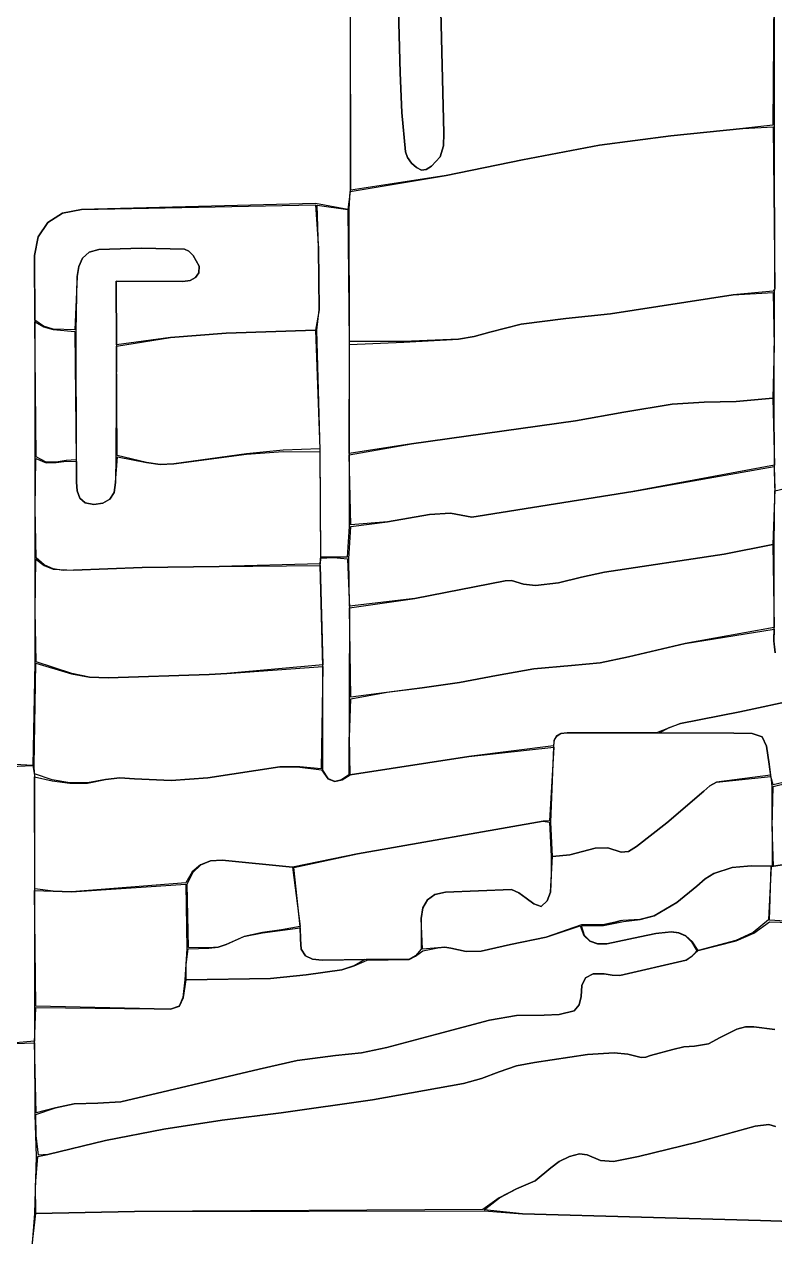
# Model space of a CAD drawing. Extents: x 0 to 265, y 0 to 264.
# Drawn here: x 94.2 to 155.3, y 73 to 171.7 of the extents above; entities that cross this region are included whole.
import ezdxf

# ---------------------------------------------------------------- set-up
doc = ezdxf.new("R2010")
doc.units = 0

msp = doc.modelspace()

# ---------------------------------------------------------------- linework, layer by layer
at = {"layer": 'Layer 1'}
for p, q in [((120.728396, 193.647513), (120.718497, 158.120689)), ((120.752418, 158.227166), (120.728396, 193.647513)), ((155.300532, 189.092984), (155.154385, 163.508337)), ((155.27802, 163.384072), (155.300532, 189.092984)), ((128.332678, 162.856093), (127.724601, 188.510365)), ((127.724601, 188.510365), (128.332678, 162.856093)), ((124.39825, 182.063472), (124.772661, 167.793431)), ((124.772661, 167.793431), (124.39825, 182.063472)), ((124.772661, 167.793431), (124.920205, 164.55891)), ((124.920205, 164.55891), (124.772661, 167.793431)), ((124.920205, 164.55891), (125.219266, 161.339553)), ((125.219266, 161.339553), (124.920205, 164.55891)), ((152.694509, 163.248373), (146.841968, 162.641746)), ((146.841968, 162.641746), (152.694509, 163.248373)), ((155.154385, 163.508337), (152.694509, 163.248373)), ((152.694509, 163.248373), (155.164574, 163.38513)), ((155.164574, 163.38513), (155.302001, 150.215238)), ((155.310867, 150.284032), (155.27802, 163.384072)), ((128.311076, 161.850724), (128.332678, 162.856093)), ((128.332678, 162.856093), (128.311076, 161.850724)), ((141.011774, 161.896277), (134.759465, 160.69335)), ((134.759465, 160.69335), (141.011774, 161.896277)), ((146.841968, 162.641746), (141.011774, 161.896277)), ((141.011774, 161.896277), (146.841968, 162.641746)), ((125.219266, 161.339553), (125.378671, 160.887806)), ((125.378671, 160.887806), (125.219266, 161.339553)), ((127.330025, 160.17563), (128.048967, 160.943987)), ((128.048967, 160.943987), (127.330025, 160.17563)), ((128.048967, 160.943987), (128.311076, 161.850724)), ((128.311076, 161.850724), (128.048967, 160.943987)), ((125.378671, 160.887806), (125.698633, 160.438498)), ((125.698633, 160.438498), (125.378671, 160.887806)), ((125.698633, 160.438498), (126.106302, 160.071669)), ((126.106302, 160.071669), (125.698633, 160.438498)), ((126.106302, 160.071669), (126.528826, 159.867358)), ((126.528826, 159.867358), (126.106302, 160.071669)), ((126.898951, 159.921478), (127.330025, 160.17563)), ((127.330025, 160.17563), (126.898951, 159.921478)), ((134.759465, 160.69335), (128.518972, 159.408924)), ((128.518972, 159.408924), (134.759465, 160.69335)), ((120.718497, 158.120689), (128.518972, 159.408924)), ((128.518972, 159.408924), (120.752418, 158.227166)), ((126.528826, 159.867358), (126.898951, 159.921478)), ((126.898951, 159.921478), (126.528826, 159.867358)), ((120.718497, 158.120689), (120.531703, 156.653064)), ((120.635419, 156.677489), (120.718497, 158.120689)), ((120.718497, 158.120689), (120.718497, 158.120689)), ((117.892187, 157.145217), (98.814952, 156.658328)), ((98.814952, 156.658328), (117.890161, 157.027314)), ((117.890161, 157.027314), (118.135986, 153.484503)), ((120.531703, 156.653064), (117.892187, 157.145217)), ((118.135986, 153.484503), (118.013562, 157.007878)), ((118.013562, 157.007878), (120.531703, 156.653064)), ((97.287293, 156.367468), (96.08768, 155.608816)), ((96.08768, 155.608816), (97.287293, 156.367468)), ((98.814952, 156.658328), (97.287293, 156.367468)), ((97.287293, 156.367468), (98.814952, 156.658328)), ((120.531703, 156.653064), (120.643259, 145.785758)), ((120.644567, 145.909821), (120.635419, 156.677489)), ((96.08768, 155.608816), (95.296631, 154.43757)), ((95.296631, 154.43757), (96.08768, 155.608816)), ((95.296631, 154.43757), (94.994663, 152.908933)), ((94.994663, 152.908933), (95.296631, 154.43757)), ((99.447813, 153.188665), (98.914208, 152.699437)), ((98.914208, 152.699437), (99.447813, 153.188665)), ((100.242721, 153.400868), (99.447813, 153.188665)), ((99.447813, 153.188665), (100.242721, 153.400868)), ((103.725001, 153.499254), (100.242721, 153.400868)), ((100.242721, 153.400868), (103.725001, 153.499254)), ((107.205676, 153.41654), (103.725001, 153.499254)), ((103.725001, 153.499254), (107.205676, 153.41654)), ((107.562935, 153.266301), (107.205676, 153.41654)), ((107.205676, 153.41654), (107.562935, 153.266301)), ((107.927627, 152.917993), (107.562935, 153.266301)), ((107.562935, 153.266301), (107.927627, 152.917993)), ((118.135986, 153.484503), (118.182552, 148.493826)), ((118.182552, 148.493826), (118.135986, 153.484503)), ((94.994663, 152.908933), (95.013259, 147.516149)), ((95.030853, 147.639179), (94.994663, 152.908933)), ((98.914208, 152.699437), (98.605045, 152.00962)), ((98.605045, 152.00962), (98.914208, 152.699437)), ((108.397244, 152.032357), (107.927627, 152.917993)), ((107.927627, 152.917993), (108.397244, 152.032357)), ((108.377573, 151.504713), (108.397244, 152.032357)), ((108.397244, 152.032357), (108.377573, 151.504713)), ((98.483464, 151.195652), (98.268482, 146.844615)), ((98.403285, 146.722626), (98.483464, 151.195652)), ((98.605045, 152.00962), (98.483464, 151.195652)), ((98.483464, 151.195652), (98.605045, 152.00962)), ((107.67203, 150.879685), (108.120675, 151.116946)), ((108.120675, 151.116946), (107.67203, 150.879685)), ((108.120675, 151.116946), (108.377573, 151.504713)), ((108.377573, 151.504713), (108.120675, 151.116946)), ((101.665307, 145.644875), (101.642408, 150.809944)), ((101.642408, 150.809944), (107.077123, 150.803557)), ((107.077123, 150.803557), (101.642408, 150.809944)), ((101.642408, 150.809944), (101.665307, 145.644875)), ((107.077123, 150.803557), (107.67203, 150.879685)), ((107.67203, 150.879685), (107.077123, 150.803557)), ((155.302001, 150.215238), (155.159003, 150.006441)), ((155.277084, 149.887263), (155.302017, 150.215238)), ((151.917797, 149.695947), (141.93058, 148.17231)), ((141.93058, 148.17231), (151.917797, 149.695947)), ((155.159003, 150.006441), (151.917797, 149.695947)), ((151.917797, 149.695947), (155.168757, 149.883556)), ((155.168757, 149.883556), (155.245414, 145.536605)), ((155.261839, 141.278424), (155.277084, 149.887263)), ((118.182552, 148.493826), (117.900843, 146.842063)), ((118.009048, 146.842459), (118.182552, 148.493826)), ((141.93058, 148.17231), (138.27931, 147.76839)), ((138.27931, 147.76839), (141.93058, 148.17231)), ((95.013259, 147.516149), (95.013913, 136.404309)), ((95.125243, 136.507516), (95.013267, 147.516149)), ((95.013267, 147.516149), (95.734762, 147.105916)), ((95.741869, 147.159734), (95.030853, 147.639179)), ((95.030853, 147.639179), (95.030853, 147.639179)), ((95.734762, 147.105916), (96.520592, 146.872112)), ((96.5203, 146.902807), (95.741869, 147.159734)), ((134.635387, 147.325714), (132.082397, 146.673213)), ((132.082397, 146.673213), (134.635387, 147.325714)), ((138.27931, 147.76839), (134.635387, 147.325714)), ((134.635387, 147.325714), (138.27931, 147.76839)), ((98.268482, 146.844615), (96.5203, 146.902807)), ((96.520592, 146.872112), (98.288402, 146.722085)), ((98.288402, 146.722085), (98.387346, 136.262272)), ((98.40645, 136.143069), (98.403285, 146.722626)), ((106.062651, 146.23854), (101.665307, 145.644875)), ((101.688198, 145.522975), (106.062651, 146.23854)), ((110.601823, 146.572127), (106.062651, 146.23854)), ((106.062651, 146.23854), (110.601823, 146.572127)), ((117.900843, 146.842063), (110.601823, 146.572127)), ((110.601823, 146.572127), (117.900843, 146.842063)), ((117.900843, 146.842063), (118.250773, 137.173156)), ((117.900843, 146.842063), (117.900843, 146.842063)), ((118.256296, 137.049601), (118.009048, 146.842459)), ((129.529245, 146.108921), (125.093961, 145.895164)), ((125.094068, 145.864163), (129.529245, 146.108921)), ((130.812014, 146.327225), (129.529245, 146.108921)), ((129.529245, 146.108921), (130.812014, 146.327225)), ((132.082397, 146.673213), (130.812014, 146.327225)), ((130.812014, 146.327225), (132.082397, 146.673213)), ((101.665307, 145.644875), (101.626518, 136.649739)), ((101.665307, 145.644875), (101.665307, 145.644875)), ((101.729192, 136.629505), (101.688198, 145.522975)), ((120.643259, 145.785758), (120.641442, 136.667326)), ((120.64334, 136.791527), (120.645423, 145.661807)), ((125.093961, 145.895164), (120.644567, 145.909821)), ((120.645423, 145.661807), (125.094068, 145.864163)), ((155.245414, 145.536605), (155.148474, 141.280879)), ((155.148474, 141.280879), (152.160821, 141.029836)), ((152.160821, 141.029836), (155.148474, 141.280879)), ((155.148474, 141.280879), (155.272982, 135.849765)), ((155.272982, 135.849773), (155.261839, 141.278424)), ((155.261839, 141.278424), (155.261839, 141.278424)), ((146.95433, 140.811245), (143.011205, 140.148722)), ((143.011205, 140.148722), (146.95433, 140.811245)), ((149.549788, 140.973554), (146.95433, 140.811245)), ((146.95433, 140.811245), (149.549788, 140.973554)), ((152.160821, 141.029836), (149.549788, 140.973554)), ((149.549788, 140.973554), (152.160821, 141.029836)), ((139.071665, 139.451729), (125.695698, 137.579971)), ((125.695698, 137.579971), (139.071665, 139.451729)), ((143.011205, 140.148722), (139.071665, 139.451729)), ((139.071665, 139.451729), (143.011205, 140.148722)), ((120.641442, 136.667326), (125.695698, 137.579971)), ((125.695698, 137.579971), (120.64334, 136.791527)), ((95.013913, 136.404309), (95.014591, 128.201477)), ((95.038724, 132.31269), (95.107794, 136.38447)), ((95.107794, 136.38447), (95.93983, 136.039004)), ((95.946892, 136.092777), (95.125243, 136.507516)), ((98.387346, 136.262272), (97.586094, 136.210275)), ((98.387346, 136.262272), (98.387346, 136.262272)), ((101.626518, 136.649739), (101.599315, 134.422706)), ((101.599315, 134.422706), (101.748046, 136.506903)), ((104.106044, 136.066632), (101.729192, 136.629505)), ((101.748046, 136.506903), (104.1084, 136.051307)), ((112.270513, 136.773387), (106.341413, 135.933893)), ((106.341413, 135.933893), (112.270117, 136.7424)), ((112.270117, 136.7424), (115.248173, 136.949077)), ((115.249508, 137.053661), (112.270513, 136.773387)), ((115.248173, 136.949077), (118.247607, 136.925255)), ((118.250773, 137.173156), (115.249508, 137.053661)), ((118.247607, 136.925255), (118.3071, 128.253476)), ((118.322328, 128.344992), (118.256296, 137.049601)), ((120.641442, 136.667326), (120.635944, 130.850464)), ((120.761057, 130.969812), (120.641442, 136.667326)), ((120.64334, 136.791527), (120.64334, 136.791527)), ((95.93983, 136.039004), (96.7701, 136.043456)), ((96.769893, 136.073737), (95.946892, 136.092777)), ((97.586094, 136.210275), (96.769893, 136.073737)), ((96.7701, 136.043456), (97.593881, 136.158064)), ((97.593881, 136.158064), (98.40645, 136.143069)), ((98.40645, 136.143069), (98.425998, 134.442416)), ((98.425998, 134.442416), (98.40645, 136.143069)), ((105.24414, 135.89912), (104.106044, 136.066632)), ((104.1084, 136.051307), (105.244435, 135.897205)), ((106.341413, 135.933893), (105.24414, 135.89912)), ((105.244435, 135.897205), (106.341413, 135.933893)), ((155.272982, 135.849765), (143.744565, 133.699649)), ((143.744565, 133.699649), (155.258932, 135.725831)), ((155.258932, 135.725831), (155.298982, 133.868065)), ((155.30205, 133.991418), (155.272982, 135.849773)), ((155.272982, 135.849765), (155.272982, 135.849765)), ((98.425998, 134.442416), (98.473162, 133.735908)), ((98.473162, 133.735908), (98.425998, 134.442416)), ((101.49479, 133.611891), (101.599315, 134.422706)), ((101.599315, 134.422706), (101.49479, 133.611891)), ((98.473162, 133.735908), (98.68999, 133.154594)), ((98.68999, 133.154594), (98.473162, 133.735908)), ((101.130762, 133.058611), (101.49479, 133.611891)), ((101.49479, 133.611891), (101.130762, 133.058611)), ((131.148661, 131.690076), (143.744565, 133.699649)), ((143.744565, 133.699649), (131.148661, 131.690076)), ((155.298982, 133.868065), (155.147779, 129.373093)), ((155.252731, 129.370114), (155.300629, 133.752246)), ((155.300629, 133.752246), (157.046386, 134.14321)), ((95.117766, 128.299646), (95.038724, 132.31269)), ((98.68999, 133.154594), (99.124395, 132.763728)), ((99.124395, 132.763728), (98.68999, 133.154594)), ((99.124395, 132.763728), (99.824288, 132.628559)), ((99.824288, 132.628559), (99.124395, 132.763728)), ((99.824288, 132.628559), (100.557254, 132.738841)), ((100.557254, 132.738841), (99.824288, 132.628559)), ((100.557254, 132.738841), (101.130762, 133.058611)), ((101.130762, 133.058611), (100.557254, 132.738841)), ((123.762235, 131.218198), (127.17323, 131.823057)), ((127.17323, 131.823057), (123.762235, 131.218198)), ((127.17323, 131.823057), (128.89069, 131.925606)), ((128.89069, 131.925606), (127.17323, 131.823057)), ((128.89069, 131.925606), (130.633811, 131.615751)), ((130.633811, 131.615751), (128.89069, 131.925606)), ((130.633811, 131.615751), (131.148661, 131.690076)), ((131.148661, 131.690076), (130.633811, 131.615751)), ((120.635944, 130.850464), (120.479736, 128.336304)), ((120.610227, 128.21572), (120.757852, 130.84981)), ((120.757852, 130.84981), (123.762235, 131.218198)), ((123.762235, 131.218198), (120.761057, 130.969812)), ((155.147779, 129.373093), (151.174787, 128.602809)), ((151.174787, 128.602809), (155.147779, 129.373093)), ((155.147779, 129.373093), (155.263987, 122.614099)), ((155.264003, 122.614083), (155.252731, 129.370114)), ((120.479736, 128.336304), (118.322328, 128.344992)), ((118.322328, 128.344992), (118.322328, 128.344992)), ((151.174787, 128.602809), (141.442642, 127.123379)), ((141.442642, 127.123379), (151.174787, 128.602809)), ((95.014591, 128.201477), (95.014446, 119.735467)), ((95.038843, 123.978295), (95.100745, 128.176576)), ((95.100745, 128.176576), (95.787155, 127.660946)), ((95.794336, 127.712866), (95.117766, 128.299646)), ((95.787155, 127.660946), (96.525003, 127.377469)), ((96.527131, 127.392853), (95.794336, 127.712866)), ((96.525003, 127.377469), (98.166211, 127.298982)), ((97.317355, 127.27607), (96.527131, 127.392853)), ((98.166211, 127.298982), (103.76747, 127.502845)), ((103.76747, 127.502845), (98.166211, 127.298982)), ((103.76747, 127.502845), (110.050137, 127.587885)), ((110.050137, 127.587885), (103.76747, 127.502845)), ((118.269207, 127.793589), (110.050137, 127.587885)), ((110.050137, 127.587885), (118.270999, 127.669614)), ((118.3071, 128.253476), (118.269207, 127.793589)), ((118.269207, 127.793589), (118.269207, 127.793589)), ((118.270999, 127.66963), (118.3071, 128.253476)), ((118.491197, 119.458514), (118.270999, 127.66963)), ((118.270999, 127.669614), (118.479077, 119.581116)), ((118.3071, 128.253476), (119.358172, 128.312254)), ((119.358172, 128.312254), (120.495691, 128.211958)), ((120.495691, 128.211958), (120.645213, 124.2306)), ((120.647264, 124.354656), (120.610227, 128.21572)), ((98.166211, 127.298982), (97.317355, 127.27607)), ((133.33156, 126.40976), (125.986168, 124.97038)), ((125.986168, 124.97038), (133.33156, 126.40976)), ((133.85228, 126.443705), (133.33156, 126.40976)), ((133.33156, 126.40976), (133.85228, 126.443705)), ((134.835342, 126.146337), (133.85228, 126.443705)), ((133.85228, 126.443705), (134.835342, 126.146337)), ((139.566973, 126.733304), (137.696328, 126.25786)), ((137.696328, 126.25786), (139.566973, 126.733304)), ((141.442642, 127.123379), (139.566973, 126.733304)), ((139.566973, 126.733304), (141.442642, 127.123379)), ((135.80125, 126.045257), (134.835342, 126.146337)), ((134.835342, 126.146337), (135.80125, 126.045257)), ((137.696328, 126.25786), (135.80125, 126.045257)), ((135.80125, 126.045257), (137.696328, 126.25786)), ((120.645213, 124.230584), (125.986168, 124.97038)), ((125.986168, 124.97038), (120.647264, 124.354656)), ((95.12492, 119.838561), (95.038843, 123.978295)), ((120.645213, 124.2306), (120.638447, 116.823988)), ((120.760823, 116.947333), (120.645213, 124.230584)), ((120.647264, 124.354656), (120.647264, 124.354656)), ((155.263987, 122.614099), (148.006267, 121.328666)), ((148.006267, 121.328666), (155.247337, 122.48972)), ((155.247337, 122.48972), (155.237026, 121.509008)), ((155.239109, 121.524553), (155.264003, 122.614083)), ((155.247337, 122.48972), (155.247337, 122.48972)), ((155.263987, 122.614099), (155.263987, 122.614099)), ((155.237026, 121.509008), (155.329374, 120.553827)), ((155.329374, 120.553827), (155.239109, 121.524553)), ((143.377797, 120.236304), (148.006267, 121.328666)), ((148.006267, 121.328666), (143.377797, 120.236304)), ((95.014446, 119.735467), (94.852222, 111.391462)), ((94.968099, 111.398648), (95.108577, 119.715378)), ((95.108577, 119.715378), (98.022326, 118.855463)), ((98.024369, 118.870861), (95.12492, 119.838561)), ((118.479077, 119.581116), (110.659272, 118.874199)), ((110.659272, 118.874199), (118.491197, 119.458514)), ((118.491197, 119.458514), (118.3601, 111.117399)), ((118.479077, 119.581116), (118.479077, 119.581116)), ((118.492214, 111.019133), (118.491197, 119.458514)), ((135.663654, 119.25023), (138.747073, 119.524805)), ((138.747073, 119.524805), (135.663654, 119.25023)), ((138.747073, 119.524805), (141.065734, 119.756879)), ((141.065734, 119.756879), (138.747073, 119.524805)), ((141.065734, 119.756879), (143.377797, 120.236304)), ((143.377797, 120.236304), (141.065734, 119.756879)), ((98.022326, 118.855463), (99.486819, 118.567412)), ((99.487074, 118.569336), (98.024369, 118.870861)), ((99.486819, 118.567412), (101.008654, 118.514823)), ((101.008654, 118.514823), (99.487074, 118.569336)), ((101.008654, 118.514823), (109.216968, 118.799027)), ((109.216968, 118.799027), (101.008654, 118.514823)), ((109.216968, 118.799027), (110.659272, 118.874199)), ((110.659272, 118.874199), (109.216968, 118.799027)), ((129.625881, 118.141715), (132.636947, 118.720026)), ((132.636947, 118.720026), (129.625881, 118.141715)), ((132.636947, 118.720026), (135.663654, 119.25023)), ((135.663654, 119.25023), (132.636947, 118.720026)), ((126.589384, 117.722818), (120.760823, 116.947333)), ((123.71635, 117.355161), (126.589384, 117.722818)), ((126.589384, 117.722818), (129.625881, 118.141715)), ((129.625881, 118.141715), (126.589384, 117.722818)), ((120.638447, 116.823988), (120.598713, 110.621871)), ((120.647346, 113.675276), (120.757868, 116.823197)), ((120.757868, 116.823197), (123.71635, 117.355161)), ((157.257564, 116.785247), (152.448763, 115.754017)), ((152.448763, 115.754017), (157.257564, 116.785247)), ((152.448763, 115.754017), (147.621214, 114.795529)), ((147.621214, 114.795529), (152.448763, 115.754017)), ((147.621214, 114.795529), (145.659918, 114.052245)), ((146.708645, 114.469857), (147.621214, 114.795529)), ((120.718287, 110.613797), (120.647346, 113.675276)), ((137.533763, 113.801106), (137.340628, 113.467727)), ((137.343966, 113.420535), (137.534752, 113.787123)), ((137.881639, 113.989848), (137.533763, 113.801106)), ((137.534752, 113.787123), (137.881762, 113.9881)), ((138.400648, 114.043509), (137.881639, 113.989848)), ((137.881762, 113.9881), (138.400648, 114.043509)), ((145.659918, 114.052245), (138.400648, 114.043509)), ((138.400648, 114.043509), (145.783521, 114.039859)), ((145.783521, 114.039859), (151.955359, 114.02652)), ((145.907092, 114.049193), (146.708645, 114.469857)), ((151.955359, 114.02652), (145.907092, 114.049193)), ((151.955359, 114.02652), (153.460698, 113.98752)), ((153.460698, 113.98752), (151.955359, 114.02652)), ((153.460698, 113.98752), (154.263005, 113.711961)), ((154.263005, 113.711961), (153.460698, 113.98752)), ((154.263005, 113.711961), (154.632997, 112.962515)), ((154.632997, 112.962515), (154.263005, 113.711961)), ((137.285843, 112.980155), (130.37765, 112.106582)), ((130.37765, 112.106582), (137.293756, 112.868291)), ((137.293756, 112.868291), (136.950125, 106.889885)), ((137.066816, 106.769673), (137.293756, 112.868291)), ((137.340628, 113.467727), (137.285843, 112.980155)), ((137.293756, 112.868291), (137.343966, 113.420535)), ((137.293756, 112.868291), (137.293756, 112.868291)), ((154.632997, 112.962515), (154.841387, 111.501855)), ((154.841387, 111.501855), (154.632997, 112.962515)), ((120.718287, 110.613797), (130.37765, 112.106582)), ((130.37765, 112.106582), (120.718287, 110.613797)), ((155.162717, 109.679892), (164.876679, 112.071426)), ((164.876679, 112.071426), (155.172633, 109.803689)), ((92.414834, 111.282473), (94.852214, 111.391462)), ((94.852222, 111.391462), (92.416045, 111.526111)), ((94.852214, 111.391462), (94.99774, 110.575056)), ((94.852214, 111.391462), (94.852214, 111.391462)), ((95.008406, 110.698982), (94.968099, 111.398648)), ((94.968099, 111.398648), (94.968099, 111.398648)), ((94.99774, 110.575056), (95.001002, 101.216336)), ((96.431513, 110.232079), (95.008406, 110.698982)), ((114.988637, 111.269893), (109.102831, 110.375823)), ((109.102831, 110.375823), (114.988637, 111.269893)), ((116.620193, 111.274855), (114.988637, 111.269893)), ((114.988637, 111.269893), (116.622547, 111.262828)), ((118.3601, 111.117399), (116.620193, 111.274855)), ((116.622547, 111.262828), (118.37893, 111.021184)), ((118.37893, 111.021184), (118.894107, 110.299624)), ((118.94003, 110.298885), (118.492214, 111.019133)), ((120.598713, 110.621871), (120.007669, 110.221295)), ((120.056344, 110.217921), (120.718287, 110.613797)), ((120.598713, 110.621871), (120.598713, 110.621871)), ((154.960953, 110.594014), (150.545418, 110.0227)), ((154.841387, 111.501855), (154.960953, 110.594014)), ((154.983642, 110.49675), (154.841387, 111.501855)), ((95.009577, 101.340618), (95.004805, 110.475159)), ((95.004805, 110.475159), (96.429994, 110.137654)), ((96.429994, 110.137654), (97.861739, 109.946687)), ((97.862189, 109.974665), (96.431513, 110.232079)), ((97.861739, 109.946687), (99.310382, 109.960166)), ((99.310439, 109.963663), (97.862189, 109.974665)), ((99.310382, 109.960166), (100.786268, 110.235994)), ((100.786268, 110.235994), (99.310439, 109.963663)), ((101.952171, 110.390194), (100.786268, 110.235994)), ((100.786268, 110.235994), (101.952171, 110.390194)), ((103.146554, 110.309827), (101.952171, 110.390194)), ((101.952171, 110.390194), (103.146554, 110.309827)), ((106.14179, 110.154678), (103.146554, 110.309827)), ((103.146554, 110.309827), (106.14179, 110.154678)), ((109.102831, 110.375823), (106.14179, 110.154678)), ((106.14179, 110.154678), (109.102831, 110.375823)), ((118.894107, 110.299624), (119.450765, 110.072533)), ((119.449978, 110.073286), (118.94003, 110.298885)), ((120.007669, 110.221295), (119.449978, 110.073286)), ((119.450765, 110.072533), (120.056344, 110.217921)), ((149.521757, 109.306869), (150.014233, 109.742614)), ((150.014233, 109.742614), (149.521757, 109.306869)), ((150.014233, 109.742614), (150.545418, 110.0227)), ((150.545418, 110.0227), (150.014233, 109.742614)), ((150.545418, 110.0227), (154.983642, 110.496734)), ((155.172633, 109.803689), (154.983642, 110.49675)), ((154.983642, 110.496734), (155.052194, 109.680473)), ((155.052194, 109.680473), (155.078598, 103.17718)), ((155.088929, 106.382752), (155.162717, 109.679892)), ((146.512917, 106.723955), (149.521757, 109.306869)), ((149.521757, 109.306869), (146.512917, 106.723955)), ((136.446183, 106.867115), (121.311572, 104.201519)), ((121.311572, 104.201519), (136.446183, 106.867115)), ((136.950125, 106.889885), (136.446183, 106.867115)), ((136.446183, 106.867115), (136.957973, 106.768946)), ((136.957973, 106.768946), (137.086728, 103.979601)), ((137.196524, 103.98015), (137.066816, 106.769673)), ((144.041656, 104.779131), (146.512917, 106.723955)), ((146.512917, 106.723955), (144.041656, 104.779131)), ((155.186085, 103.180555), (155.088929, 106.382752)), ((138.608274, 104.115381), (140.661376, 104.649321)), ((140.661376, 104.649321), (138.608274, 104.115381)), ((140.661376, 104.649321), (141.705624, 104.679969)), ((141.705624, 104.679969), (140.661376, 104.649321)), ((141.705624, 104.679969), (142.786227, 104.31758)), ((142.786227, 104.31758), (141.705624, 104.679969)), ((143.374222, 104.397887), (144.041656, 104.779131)), ((144.041656, 104.779131), (143.374222, 104.397887)), ((110.27895, 103.687807), (109.336429, 103.624887)), ((109.338127, 103.623195), (110.27895, 103.687807)), ((116.01925, 103.119093), (110.27895, 103.687807)), ((110.27895, 103.687807), (116.019258, 103.119093)), ((121.311572, 104.201519), (116.01925, 103.119093)), ((116.113519, 103.075006), (121.311572, 104.201519)), ((137.027139, 101.082333), (137.196524, 103.98015)), ((137.086728, 103.979601), (137.098809, 102.525692)), ((137.086728, 103.979601), (137.086728, 103.979601)), ((137.196524, 103.98015), (138.608274, 104.115381)), ((138.608274, 104.115381), (137.196524, 103.98015)), ((142.786227, 104.31758), (143.374222, 104.397887)), ((143.374222, 104.397887), (142.786227, 104.31758)), ((107.851468, 102.716138), (107.335133, 101.842331)), ((107.443807, 101.734069), (107.897315, 102.670465)), ((108.522918, 103.30566), (107.851468, 102.716138)), ((107.897315, 102.670465), (108.536502, 103.292128)), ((109.336429, 103.624887), (108.522918, 103.30566)), ((108.536502, 103.292128), (109.338127, 103.623195)), ((116.019258, 103.119093), (116.645689, 98.282637)), ((116.645689, 98.282637), (116.113519, 103.075006)), ((150.335566, 102.588796), (151.821755, 103.07213)), ((151.824355, 103.071474), (150.335891, 102.588714)), ((151.821755, 103.07213), (153.386046, 103.212809)), ((153.394821, 103.210595), (151.824355, 103.071474)), ((153.386046, 103.212809), (154.996222, 103.200984)), ((155.017022, 103.195735), (153.394821, 103.210595)), ((154.996222, 103.200984), (154.792892, 98.834928)), ((154.882454, 98.789081), (155.017006, 103.195735)), ((154.996222, 103.200984), (154.996222, 103.200984)), ((155.017006, 103.195735), (155.186085, 103.180555)), ((155.078598, 103.17718), (155.017022, 103.195735)), ((155.017022, 103.195735), (155.017022, 103.195735)), ((155.186085, 103.180555), (156.830717, 103.433689)), ((156.830717, 103.433689), (155.186085, 103.180555)), ((107.335133, 101.842331), (97.997408, 101.105039)), ((97.997408, 101.105039), (107.333688, 101.719115)), ((107.333688, 101.719115), (107.39964, 96.465017)), ((107.533465, 96.572795), (107.443807, 101.734069)), ((137.098809, 102.525692), (137.027139, 101.082333)), ((148.959696, 101.572661), (149.631828, 102.159213)), ((149.631868, 102.159203), (148.959696, 101.572661)), ((149.631828, 102.159213), (150.335566, 102.588796)), ((150.335891, 102.588714), (149.631868, 102.159203)), ((95.001002, 101.216336), (94.99166, 91.673019)), ((95.001002, 101.216336), (97.997408, 101.105039)), ((95.11465, 91.797253), (95.001002, 101.216336)), ((95.001002, 101.216336), (95.001002, 101.216336)), ((96.506799, 101.16815), (95.009577, 101.340618)), ((95.009577, 101.340618), (95.009577, 101.340618)), ((97.997408, 101.105039), (96.506799, 101.16815)), ((127.00695, 100.45864), (127.613181, 100.876672)), ((127.613181, 100.876672), (127.00695, 100.45864)), ((127.613181, 100.876672), (128.473359, 101.067896)), ((128.473359, 101.067896), (127.613181, 100.876672)), ((128.473359, 101.067896), (133.855824, 101.291542)), ((133.855824, 101.291542), (128.473359, 101.067896)), ((133.855824, 101.291542), (134.447616, 101.032595)), ((134.447616, 101.032595), (133.855824, 101.291542)), ((134.447616, 101.032595), (135.040449, 100.591392)), ((135.040449, 100.591392), (134.447616, 101.032595)), ((136.755924, 100.360731), (137.027139, 101.082333)), ((137.027139, 101.082333), (136.755924, 100.360731)), ((147.323176, 100.240077), (148.959696, 101.572661)), ((148.959696, 101.572661), (147.323176, 100.240077)), ((126.488567, 98.924877), (126.637725, 99.809481)), ((126.637725, 99.809481), (126.488567, 98.924877)), ((126.637725, 99.809481), (127.00695, 100.45864)), ((127.00695, 100.45864), (126.637725, 99.809481)), ((135.040449, 100.591392), (135.686797, 100.122425)), ((135.686797, 100.122425), (135.040449, 100.591392)), ((135.686797, 100.122425), (136.272066, 99.90647)), ((136.272066, 99.90647), (135.686797, 100.122425)), ((136.272066, 99.90647), (136.755924, 100.360731)), ((136.755924, 100.360731), (136.272066, 99.90647)), ((145.484864, 99.154256), (147.323176, 100.240077)), ((147.323176, 100.240077), (145.484864, 99.154256)), ((126.61582, 96.429102), (126.488567, 98.924877)), ((126.488567, 98.924877), (126.505604, 96.428666)), ((142.917501, 98.754119), (141.287322, 98.424876)), ((141.350303, 98.363898), (142.801795, 98.754119)), ((142.801795, 98.754119), (141.350303, 98.363898)), ((144.317261, 98.845818), (142.917501, 98.754119)), ((142.990511, 98.689459), (144.326387, 98.837736)), ((145.484864, 99.154256), (144.317261, 98.845818)), ((144.326387, 98.837736), (145.484864, 99.154256)), ((154.792892, 98.834928), (153.545357, 97.79246)), ((156.982999, 98.64816), (154.882454, 98.789081)), ((112.062365, 97.460966), (113.575387, 97.774939)), ((113.577008, 97.79025), (112.062568, 97.46288)), ((113.575387, 97.774939), (116.632721, 98.160148)), ((115.114016, 97.995232), (113.577008, 97.79025)), ((116.645689, 98.282637), (115.114016, 97.995232)), ((116.632721, 98.160148), (116.677591, 97.240906)), ((116.632721, 98.160148), (116.632721, 98.160148)), ((116.677591, 97.240906), (116.645689, 98.282637)), ((116.645689, 98.282637), (116.645689, 98.282637)), ((139.550996, 98.424876), (136.665662, 97.415201)), ((136.665662, 97.415201), (139.438697, 98.32527)), ((139.438697, 98.32527), (139.756903, 97.551329)), ((141.287322, 98.424876), (139.550996, 98.424876)), ((139.554452, 98.32527), (141.350303, 98.363898)), ((139.805737, 97.551329), (139.554452, 98.32527)), ((141.350303, 98.363898), (142.990511, 98.689459)), ((141.350303, 98.363898), (141.350303, 98.363898)), ((145.607921, 97.709163), (146.873816, 97.85515)), ((146.886793, 97.85562), (145.609544, 97.709221)), ((146.873816, 97.85515), (147.468171, 97.766468)), ((147.493518, 97.767386), (146.886793, 97.85562)), ((147.468171, 97.766468), (148.021616, 97.50939)), ((148.065415, 97.510977), (147.493518, 97.767386)), ((153.545357, 97.79246), (152.135411, 97.139055)), ((153.58466, 97.722629), (154.886055, 98.669402)), ((154.886055, 98.669402), (159.018049, 98.536497)), ((109.962931, 96.583238), (110.598601, 96.80831)), ((110.598601, 96.80831), (109.963104, 96.584922)), ((112.062568, 97.46288), (110.598601, 96.80831)), ((110.598601, 96.80831), (112.062365, 97.460966)), ((116.733109, 96.420321), (116.677591, 97.240906)), ((116.677591, 97.240906), (116.733109, 96.420321)), ((131.382524, 96.282275), (133.764696, 96.799993)), ((133.764696, 96.799993), (131.382524, 96.282275)), ((133.764696, 96.799993), (136.665662, 97.415201)), ((136.665662, 97.415201), (133.764696, 96.799993)), ((139.756903, 97.551329), (140.242894, 97.072511)), ((140.257364, 97.072511), (139.805737, 97.551329)), ((140.242894, 97.072511), (140.873596, 96.85695)), ((140.875404, 96.85695), (140.257364, 97.072511)), ((140.873596, 96.85695), (141.625931, 96.872776)), ((141.625931, 96.872776), (140.875404, 96.85695)), ((141.625931, 96.872776), (144.315024, 97.435096)), ((144.315024, 97.435096), (141.625931, 96.872776)), ((145.609544, 97.709221), (144.315024, 97.435096)), ((144.315024, 97.435096), (145.607921, 97.709163)), ((148.021616, 97.50939), (148.522764, 97.038457)), ((148.592316, 97.040978), (148.065415, 97.510977)), ((148.522764, 97.038457), (148.960229, 96.308212)), ((149.06405, 96.311975), (148.592316, 97.040978)), ((152.135411, 97.139055), (149.06405, 96.311975)), ((149.06405, 96.311975), (152.147056, 97.118364)), ((152.147056, 97.118364), (153.58466, 97.722629)), ((107.39964, 96.465017), (107.230723, 93.923396)), ((107.340815, 95.153917), (107.522379, 96.465017)), ((107.522379, 96.465017), (109.204779, 96.525334)), ((109.206165, 96.538806), (107.533465, 96.572795)), ((109.204779, 96.525334), (109.962931, 96.583238)), ((109.963104, 96.584922), (109.206165, 96.538806)), ((117.067384, 95.892183), (116.733109, 96.420321)), ((116.733109, 96.420321), (117.067384, 95.892183)), ((117.642456, 95.614874), (117.067384, 95.892183)), ((117.067384, 95.892183), (117.642456, 95.614874)), ((126.02823, 95.878925), (125.52498, 95.586325)), ((125.52498, 95.586325), (126.043901, 95.863749)), ((126.505604, 96.428666), (126.02823, 95.878925)), ((126.043901, 95.863749), (126.630968, 96.307259)), ((127.857943, 96.544355), (126.61582, 96.429102)), ((126.630968, 96.307259), (127.859837, 96.529124)), ((128.420444, 96.593466), (127.857943, 96.544355)), ((127.859837, 96.529124), (128.420681, 96.591562)), ((128.922128, 96.517792), (128.420444, 96.593466)), ((128.420681, 96.591562), (128.922128, 96.517792)), ((128.922128, 96.517792), (130.171975, 96.248222)), ((130.171975, 96.248222), (128.922128, 96.517792)), ((130.171975, 96.248222), (131.382524, 96.282275)), ((131.382524, 96.282275), (130.171975, 96.248222)), ((148.075837, 95.526332), (148.548711, 95.850117)), ((148.535734, 95.849647), (148.075837, 95.526332)), ((148.960229, 96.308212), (148.535734, 95.849647)), ((148.548711, 95.850117), (149.06405, 96.311975)), ((148.960229, 96.308212), (148.960229, 96.308212)), ((107.346332, 93.924462), (107.340815, 95.153917)), ((118.420368, 95.546777), (117.642456, 95.614874)), ((117.642456, 95.614874), (118.420368, 95.546777)), ((122.024617, 95.597048), (118.420368, 95.546777)), ((118.420368, 95.546777), (121.901498, 95.592268)), ((121.008997, 95.087309), (120.036522, 94.747408)), ((120.036522, 94.747408), (121.034435, 95.081185)), ((121.901498, 95.592268), (121.008997, 95.087309)), ((121.034435, 95.081185), (122.105006, 95.543273)), ((125.52498, 95.586325), (122.024617, 95.597048)), ((122.105006, 95.543273), (125.52498, 95.586325)), ((142.690029, 94.287295), (148.075837, 95.526332)), ((148.075837, 95.526332), (142.690029, 94.287295)), ((107.230723, 93.923396), (107.089398, 92.500969)), ((107.13817, 92.501419), (107.346332, 93.924462)), ((107.346332, 93.924462), (114.216334, 94.056915)), ((114.216334, 94.056915), (107.346332, 93.924462)), ((114.216334, 94.056915), (117.133404, 94.332156)), ((117.133404, 94.332156), (114.216334, 94.056915)), ((117.133404, 94.332156), (120.036522, 94.747408)), ((120.036522, 94.747408), (117.133404, 94.332156)), ((139.575477, 93.484563), (139.890253, 94.096803)), ((139.890253, 94.096803), (139.575477, 93.484563)), ((139.890253, 94.096803), (140.495506, 94.412658)), ((140.495506, 94.412658), (139.890253, 94.096803)), ((140.495506, 94.412658), (141.404272, 94.428145)), ((141.404272, 94.428145), (140.495506, 94.412658)), ((141.404272, 94.428145), (142.057324, 94.306572)), ((142.057324, 94.306572), (141.404272, 94.428145)), ((142.057324, 94.306572), (142.690029, 94.287295)), ((142.690029, 94.287295), (142.057324, 94.306572)), ((139.538142, 92.579923), (139.575477, 93.484563)), ((139.575477, 93.484563), (139.538142, 92.579923)), ((107.089398, 92.500969), (106.783001, 91.789663)), ((106.797452, 91.789796), (107.13817, 92.501419)), ((138.957703, 91.411763), (139.374556, 91.889091)), ((139.374556, 91.889091), (138.957703, 91.411763)), ((139.374556, 91.889091), (139.538142, 92.579923)), ((139.538142, 92.579923), (139.374556, 91.889091)), ((94.99166, 91.673019), (94.995325, 88.942844)), ((94.992289, 88.814993), (95.114924, 91.67767)), ((104.738921, 91.572961), (95.11465, 91.797253)), ((95.114924, 91.67767), (104.738921, 91.572961)), ((104.738921, 91.572961), (106.079321, 91.557631)), ((106.077514, 91.557614), (104.738921, 91.572961)), ((106.783001, 91.789663), (106.077514, 91.557614)), ((106.079321, 91.557631), (106.797452, 91.789796)), ((132.070769, 90.665783), (134.25652, 91.030099)), ((134.25652, 91.030099), (132.070769, 90.665783)), ((134.25652, 91.030099), (136.50469, 91.063917)), ((136.50469, 91.063917), (134.25652, 91.030099)), ((136.50469, 91.063917), (137.744937, 91.117238)), ((137.744937, 91.117238), (136.50469, 91.063917)), ((137.744937, 91.117238), (138.957703, 91.411763)), ((138.957703, 91.411763), (137.744937, 91.117238)), ((127.784126, 89.520941), (132.070769, 90.665783)), ((132.070769, 90.665783), (127.784126, 89.520941)), ((150.844446, 89.247315), (152.208006, 89.92958)), ((152.208006, 89.92958), (150.844446, 89.247315)), ((152.208006, 89.92958), (152.925555, 90.117932)), ((152.925555, 90.117932), (152.208006, 89.92958)), ((152.925555, 90.117932), (153.596988, 90.113233)), ((153.596988, 90.113233), (152.925555, 90.117932)), ((153.596988, 90.113233), (155.316283, 89.899142)), ((155.316283, 89.899142), (153.596988, 90.113233)), ((94.995325, 88.942844), (92.526293, 88.737204)), ((123.704485, 88.41972), (127.784126, 89.520941)), ((127.784126, 89.520941), (123.704485, 88.41972)), ((149.897594, 88.719243), (150.844446, 89.247315)), ((150.844446, 89.247315), (149.897594, 88.719243)), ((92.526293, 88.737204), (94.992289, 88.814993)), ((94.992289, 88.814993), (95.015665, 82.961999)), ((95.125566, 83.097278), (94.992289, 88.814993)), ((119.505733, 87.774877), (121.634783, 87.994676)), ((121.634783, 87.994676), (119.505733, 87.774877)), ((121.634783, 87.994676), (123.704485, 88.41972)), ((123.704485, 88.41972), (121.634783, 87.994676)), ((140.050426, 87.847537), (142.227256, 87.979474)), ((142.227256, 87.979474), (140.050426, 87.847537)), ((142.227256, 87.979474), (143.32257, 87.879592)), ((143.32257, 87.879592), (142.227256, 87.979474)), ((143.32257, 87.879592), (144.423754, 87.623789)), ((144.423754, 87.623789), (143.32257, 87.879592)), ((145.189405, 87.7721), (146.986914, 88.270607)), ((146.986914, 88.270607), (145.189405, 87.7721)), ((146.986914, 88.270607), (147.883718, 88.468105)), ((147.883718, 88.468105), (146.986914, 88.270607)), ((147.883718, 88.468105), (148.775825, 88.530176)), ((148.775825, 88.530176), (147.883718, 88.468105)), ((148.775825, 88.530176), (149.897594, 88.719243)), ((149.897594, 88.719243), (148.775825, 88.530176)), ((113.3036, 86.655293), (116.393796, 87.357445)), ((116.393796, 87.357445), (113.3036, 86.655293)), ((116.393796, 87.357445), (119.505733, 87.774877)), ((119.505733, 87.774877), (116.393796, 87.357445)), ((132.840527, 86.437735), (134.273661, 86.929423)), ((134.273661, 86.929423), (132.840527, 86.437735)), ((134.273661, 86.929423), (135.725265, 87.209312)), ((135.725265, 87.209312), (134.273661, 86.929423)), ((135.725265, 87.209312), (140.050426, 87.847537)), ((140.050426, 87.847537), (135.725265, 87.209312)), ((144.423754, 87.623789), (144.792591, 87.650091)), ((144.792591, 87.650091), (144.423754, 87.623789)), ((144.792591, 87.650091), (145.189405, 87.7721)), ((145.189405, 87.7721), (144.792591, 87.650091)), ((102.035536, 84.016003), (113.3036, 86.655293)), ((113.3036, 86.655293), (102.035536, 84.016003)), ((129.948922, 85.506915), (131.405676, 85.906236)), ((131.405676, 85.906236), (129.948922, 85.506915)), ((131.405676, 85.906236), (132.840527, 86.437735)), ((132.840527, 86.437735), (131.405676, 85.906236)), ((122.54352, 84.171224), (129.948922, 85.506915)), ((129.948922, 85.506915), (122.54352, 84.171224)), ((100.144765, 83.8892), (102.035536, 84.016003)), ((102.035536, 84.016003), (100.144765, 83.8892)), ((115.100549, 83.111473), (122.54352, 84.171224)), ((122.54352, 84.171224), (115.100549, 83.111473)), ((95.015665, 82.961999), (95.142829, 79.564585)), ((95.108707, 82.980812), (96.7039, 83.513783)), ((95.130223, 81.266962), (95.108707, 82.980812)), ((96.706007, 83.528342), (95.125566, 83.097278)), ((96.7039, 83.513783), (98.22836, 83.845956)), ((98.22836, 83.845956), (96.706007, 83.528342)), ((98.22836, 83.845956), (100.144765, 83.8892)), ((100.144765, 83.8892), (98.22836, 83.845956)), ((110.29657, 82.515513), (115.100549, 83.111473)), ((115.100549, 83.111473), (110.29657, 82.515513)), ((105.523701, 81.774975), (110.29657, 82.515513)), ((110.29657, 82.515513), (105.523701, 81.774975)), ((148.968639, 80.73093), (153.718847, 82.031695)), ((153.718847, 82.031695), (148.968639, 80.73093)), ((153.718847, 82.031695), (154.831645, 82.14659)), ((154.831645, 82.14659), (153.718847, 82.031695)), ((154.831645, 82.14659), (155.354706, 81.996923)), ((155.354706, 81.996923), (154.831645, 82.14659)), ((95.31802, 79.651966), (95.130223, 81.266962)), ((100.785487, 80.851705), (105.523701, 81.774975)), ((105.523701, 81.774975), (100.785487, 80.851705)), ((96.085471, 79.70755), (100.785487, 80.851705)), ((100.785487, 80.851705), (96.085471, 79.70755)), ((144.189483, 79.558706), (148.968639, 80.73093)), ((148.968639, 80.73093), (144.189483, 79.558706)), ((95.142829, 79.564585), (94.992491, 74.923191)), ((95.073198, 77.207726), (95.254644, 79.561112)), ((95.254644, 79.561112), (96.085471, 79.70755)), ((96.085471, 79.70755), (95.31802, 79.651966)), ((137.070094, 78.634927), (137.729864, 79.146197)), ((137.729864, 79.146197), (137.070094, 78.634927)), ((137.729864, 79.146197), (138.575003, 79.55602)), ((138.575003, 79.55602), (137.729864, 79.146197)), ((138.575003, 79.55602), (139.401762, 79.765918)), ((139.401762, 79.765918), (138.575003, 79.55602)), ((139.401762, 79.765918), (140.006394, 79.677417)), ((140.006394, 79.677417), (139.401762, 79.765918)), ((140.006394, 79.677417), (141.111361, 79.214131)), ((141.111361, 79.214131), (140.006394, 79.677417)), ((141.111361, 79.214131), (142.169536, 79.151539)), ((142.169536, 79.151539), (141.111361, 79.214131)), ((142.169536, 79.151539), (144.189483, 79.558706)), ((144.189483, 79.558706), (142.169536, 79.151539)), ((135.776776, 77.566871), (137.070094, 78.634927)), ((137.070094, 78.634927), (135.776776, 77.566871)), ((95.11511, 74.909933), (95.073198, 77.207726)), ((134.26041, 76.908371), (135.776776, 77.566871)), ((135.776776, 77.566871), (134.26041, 76.908371)), ((132.862907, 76.195552), (131.511381, 75.226983)), ((131.630559, 75.213693), (132.877805, 76.193891)), ((134.26041, 76.908371), (132.862907, 76.195552)), ((132.877805, 76.193891), (134.26041, 76.908371)), ((95.11511, 74.909933), (103.142565, 75.085568)), ((103.142565, 75.085568), (95.11511, 74.909933)), ((131.511381, 75.226983), (103.142565, 75.085568)), ((103.142565, 75.085568), (131.616389, 75.120966)), ((131.616389, 75.120966), (134.754258, 74.884789)), ((134.754258, 74.884789), (131.630559, 75.213693)), ((94.992491, 74.923191), (94.790647, 72.12947)), ((94.790647, 72.12947), (95.11511, 74.909933)), ((134.754258, 74.884789), (154.13481, 74.343414)), ((154.13481, 74.343414), (134.754258, 74.884789)), ((154.13481, 74.343414), (170.08036, 73.823486)), ((170.08036, 73.823486), (154.13481, 74.343414))]:
    msp.add_line(p, q, dxfattribs=at)

doc.saveas('drawing.dxf')
